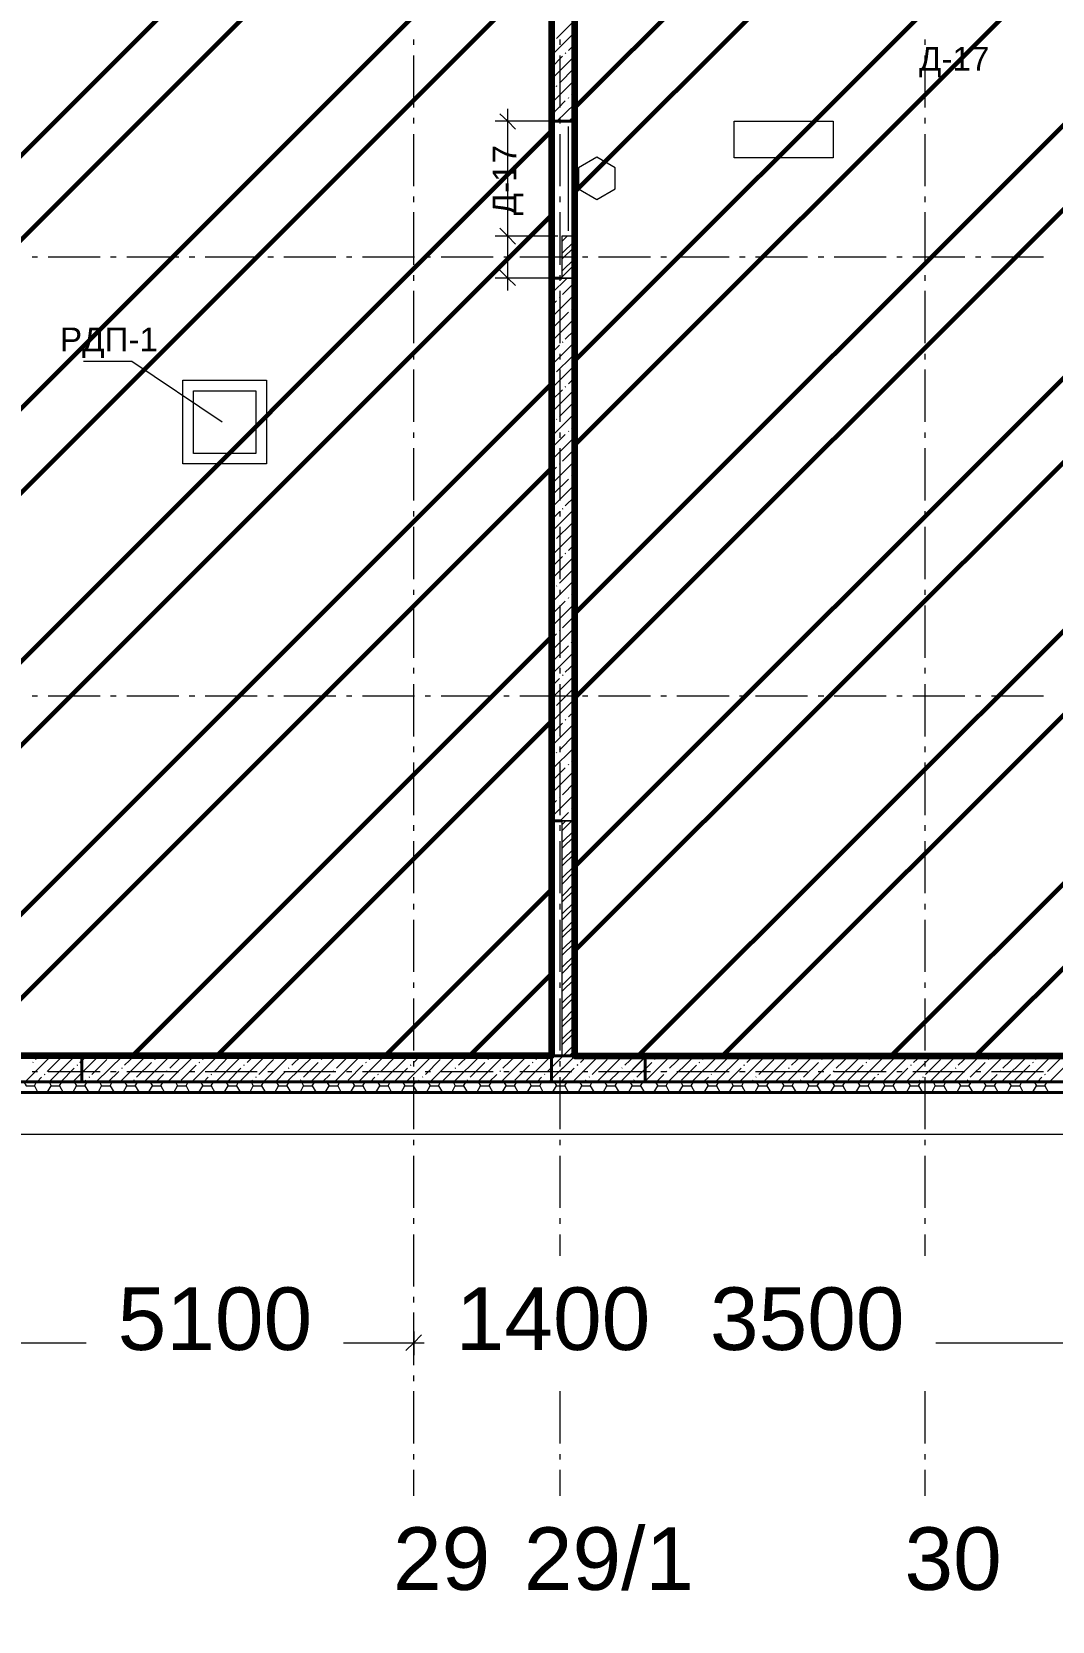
# Model space of a CAD drawing. Header units: millimetres. Extents: x -213911 to 415037, y -3642 to 107391.
# Drawn here: x -104679 to -94899, y -24 to 15213 of the extents above; entities that cross this region are included whole.
import ezdxf

# ---------------------------------------------------------------- set-up
doc = ezdxf.new("R2010")
doc.units = ezdxf.units.MM
for name, color, linetype, lineweight in [('9.1 Стен подвал шпак', 160, 'Continuous', 90), ('9.3 клининг подвал', 190, 'Continuous', 60), ('Оси', 7, 'Continuous', 9)]:
    doc.layers.add(name, color=color, linetype=linetype, lineweight=lineweight)
doc.layers.add('PDF _Текст', color=7, linetype='Continuous')
doc.styles.get("Standard").update_dxf_attribs({"font": 'arial.ttf'})

msp = doc.modelspace()

# ---------------------------------------------------------------- hatches: boundary and pattern name
at = {"layer": '9.3 клининг подвал'}
h = msp.add_hatch(dxfattribs=at)
h.set_pattern_fill('ANSI32', color=256, scale=180)
h.paths.add_polyline_path([(-99696.7, 15736), (-112626, 15736), (-112626, 16456.2), (-117358, 16456.2), (-117358, 15736), (-117230.9, 15736), (-117230.9, 5395.1), (-99696.7, 5395.1)])
h.paths.add_polyline_path([(-105220.9, 10652.4), (-105220.9, 10432.1), (-112626, 10432.1), (-112626, 10652.4)], flags=16)
h = msp.add_hatch(dxfattribs=at)
h.set_pattern_fill('ANSI32', color=256, scale=180)
h.paths.add_polyline_path([(-81984.5, 15634.3), (-99476.4, 15634.3), (-99476.4, 5395.1), (-81984.5, 5395.1)])
h.paths.add_polyline_path([(-94892.7, 10643.9), (-87487.5, 10643.9), (-87487.5, 10432.1), (-94892.7, 10432.1)], flags=16)

# ---------------------------------------------------------------- linework, layer by layer
at = {"lineweight": 40}
for points in [[(-99599.2, 5395.1), (-112308.3, 5395.1), (-112308.3, 5145.1), (-81734.6, 5145.1), (-81734.6, 5395.1), (-81734.6, 24950), (-81984.5, 24950), (-81984.5, 24361.2), (-85386.3, 24361.2), (-85386.3, 24111.2), (-81984.5, 24111.2), (-81984.5, 15854.6), (-85386.3, 15854.6), (-85386.3, 16053.7), (-85606.6, 16053.7), (-85606.6, 15634.3), (-85386.3, 15634.3), (-81984.5, 15634.3), (-81984.5, 5395.1), (-99476.4, 5395.1)], [(-99599.2, 12851), (-99696.7, 12851), (-99696.7, 7648.8), (-99599.2, 7648.8)], [(-99476.4, 7648.8), (-99476.4, 12851)], [(-122034.9, 8690.9), (-122034.9, 8792.6), (-122034.9, 12791.7), (-122034.9, 12796), (-117586.7, 12796), (-117586.7, 12791.7), (-117586.7, 5145.1), (-117586.7, 5043.4), (-81632.9, 5043.4), (-81632.9, 5145.1), (-81632.9, 5043.4)]]:
    msp.add_lwpolyline(points, dxfattribs=at)
for points in [[(-99696.7, 15854.6), (-99696.7, 14354.9), (-99476.4, 14354.9), (-99476.4, 15854.6)], [(-104199.9, 5395.1), (-105102.2, 5395.1), (-105102.2, 5145.1), (-104199.9, 5145.1)], [(-98798.6, 5145.1), (-98798.6, 5395.1), (-99696.7, 5395.1), (-99696.7, 5145.1)]]:
    msp.add_lwpolyline(points, close=True, dxfattribs=at)
at = {"lineweight": 18}
for points in [[(-100192.3, 14426.9), (-100116.1, 14354.9), (-100044.1, 14278.7)], [(-100192.3, 13329.7), (-100116.1, 13253.5), (-100044.1, 13177.2)], [(-100192.3, 12927.3), (-100116.1, 12851), (-100044.1, 12779)]]:
    msp.add_lwpolyline(points, dxfattribs=at)
at = {"layer": '9.1 Стен подвал шпак'}
for points in [[(-112626, 15736), (-99696.7, 15736), (-99696.7, 5395.1), (-117230.9, 5395.1), (-117230.9, 15736), (-117358, 15736), (-117358, 16456.2), (-112626, 16456.2)], [(-81984.5, 15634.3), (-99476.4, 15634.3), (-99476.4, 5395.1), (-81984.5, 5395.1)]]:
    msp.add_lwpolyline(points, close=True, dxfattribs=at)
at = {"layer": 'Оси', "lineweight": 9}
for points in [[(-122034.9, 12402), (-117980.7, 12402), (-117980.7, 4645.2), (-81234.7, 4645.2), (-81234.7, 27161.4), (-86394.6, 27161.4), (-95083.3, 27161.4), (-113278.4, 27161.4), (-113278.4, 32867.8), (-122094.2, 32867.8), (-122094.2, 32465.3)], [(-104132.1, 26661.5), (-81734.6, 26661.5), (-81734.6, 5145.1), (-117489.3, 5145.1)], [(-99650.1, 15147.1), (-99506, 15291.2)], [(-101018.4, 15087.8), (-101018.4, 15138.7)], [(-99696.7, 14986.1), (-99476.4, 15206.4)], [(-99679.7, 15117.5), (-99675.5, 15125.9)], [(-99616.2, 15087.8), (-99616.2, 15138.7)], [(-99535.7, 15032.7), (-99476.4, 15092.1)], [(-96117, 15087.8), (-96117, 15138.7)], [(-101018.4, 14486.3), (-101018.4, 14986.1)], [(-99696.7, 14757.4), (-99476.4, 14977.7)], [(-99696.7, 14871.8), (-99590.8, 14977.7)], [(-99616.2, 14486.3), (-99616.2, 14986.1)], [(-99565.3, 15003.1), (-99561.1, 15011.6)], [(-96117, 14486.3), (-96117, 14986.1)], [(-99620.4, 14719.3), (-99480.6, 14863.3)], [(-99696.7, 14528.6), (-99476.4, 14748.9)], [(-99696.7, 14643), (-99679.7, 14664.2)], [(-99650.1, 14689.6), (-99645.8, 14698.1)], [(-99506, 14604.9), (-99476.4, 14634.5)], [(-99696.7, 14414.2), (-99565.3, 14549.8)], [(-99645.8, 14354.9), (-99476.4, 14520.1)], [(-99535.7, 14575.2), (-99531.5, 14583.7)], [(-101018.4, 14333.7), (-101018.4, 14388.8)], [(-99696.7, 14354.9), (-100116.1, 14354.9), (-100238.9, 14354.9)], [(-100116.1, 12732.4), (-100116.1, 13253.5), (-100116.1, 14473.5)], [(-99616.2, 14333.7), (-99616.2, 14388.8)], [(-99531.5, 14354.9), (-99476.4, 14405.8)], [(-96117, 14333.7), (-96117, 14388.8)], [(-101018.4, 13732.2), (-101018.4, 14232.1)], [(-99616.2, 13732.2), (-99616.2, 14232.1)], [(-99535.7, 13304.3), (-99535.7, 14304.1)], [(-96117, 13732.2), (-96117, 14232.1)], [(-101018.4, 13579.7), (-101018.4, 13634.8)], [(-99616.2, 13579.7), (-99616.2, 13634.8)], [(-96117, 13579.7), (-96117, 13634.8)], [(-101018.4, 12978.1), (-101018.4, 13482.2)], [(-99616.2, 12978.1), (-99616.2, 13482.2)], [(-96117, 12978.1), (-96117, 13482.2)], [(-99637.4, 13253.5), (-100116.1, 13253.5), (-100238.9, 13253.5)], [(-99599.2, 13202.6), (-99548.4, 13253.5)], [(-99599.2, 13088.3), (-99476.4, 13206.9)], [(-99599.2, 13033.2), (-99476.4, 13151.8)], [(-104674.4, 13054.4), (-104623.5, 13054.4)], [(-104521.9, 13054.4), (-104022, 13054.4)], [(-103924.5, 13054.4), (-103869.5, 13054.4)], [(-103767.8, 13054.4), (-103267.9, 13054.4)], [(-103170.5, 13054.4), (-103115.4, 13054.4)], [(-103018, 13054.4), (-102518.1, 13054.4)], [(-102416.4, 13054.4), (-102361.3, 13054.4)], [(-102263.9, 13054.4), (-101764, 13054.4)], [(-101662.3, 13054.4), (-101611.5, 13054.4)], [(-101509.8, 13054.4), (-101009.9, 13054.4)], [(-100908.3, 13054.4), (-100857.4, 13054.4)], [(-100755.8, 13054.4), (-100255.9, 13054.4)], [(-100154.2, 13054.4), (-100103.4, 13054.4)], [(-100001.7, 13054.4), (-99501.8, 13054.4)], [(-99599.2, 12918.8), (-99476.4, 13037.4)], [(-99599.2, 12859.5), (-99476.4, 12982.4)], [(-99400.1, 13054.4), (-99349.3, 13054.4)], [(-99247.6, 13054.4), (-98747.7, 13054.4)], [(-98650.3, 13054.4), (-98595.2, 13054.4)], [(-98497.8, 13054.4), (-97993.7, 13054.4)], [(-97896.2, 13054.4), (-97841.2, 13054.4)], [(-97743.7, 13054.4), (-97243.8, 13054.4)], [(-97142.2, 13054.4), (-97087.1, 13054.4)], [(-96989.6, 13054.4), (-96489.8, 13054.4)], [(-96388.1, 13054.4), (-96337.3, 13054.4)], [(-96235.6, 13054.4), (-95735.7, 13054.4)], [(-95634, 13054.4), (-95583.2, 13054.4)], [(-95481.5, 13054.4), (-94981.6, 13054.4)], [(-101018.4, 12825.6), (-101018.4, 12880.7)], [(-99696.7, 12851), (-100116.1, 12851), (-100238.9, 12851)], [(-99696.7, 12702.8), (-99548.4, 12851)], [(-99696.7, 12817.1), (-99662.8, 12851)], [(-99616.2, 12825.6), (-99616.2, 12880.7)], [(-99476.4, 12851), (-99599.2, 12851)], [(-99590.8, 12694.3), (-99476.4, 12808.7)], [(-99493.3, 12851), (-99476.4, 12868)], [(-96117, 12825.6), (-96117, 12880.7)], [(-101018.4, 12228.3), (-101018.4, 12728.2)], [(-99696.7, 12474), (-99476.4, 12694.3)], [(-99620.4, 12664.6), (-99616.2, 12668.9)], [(-99616.2, 12228.3), (-99616.2, 12728.2)], [(-96117, 12228.3), (-96117, 12728.2)], [(-99696.7, 12588.4), (-99650.1, 12635)], [(-99679.7, 12380.8), (-99535.7, 12524.8)], [(-99506, 12550.2), (-99501.8, 12554.5)], [(-99480.6, 12579.9), (-99476.4, 12579.9)], [(-99696.7, 12245.2), (-99476.4, 12465.5)], [(-99565.3, 12266.4), (-99476.4, 12351.1)], [(-99696.7, 12016.5), (-99476.4, 12236.8)], [(-99696.7, 12130.9), (-99620.4, 12207.1)], [(-99590.8, 12236.8), (-99586.5, 12241)], [(-102852.7, 11470), (-103721.2, 12050.4), (-104183, 12050.4)], [(-101018.4, 12071.5), (-101018.4, 12126.6)], [(-99650.1, 11952.9), (-99506, 12092.7)], [(-99616.2, 12071.5), (-99616.2, 12126.6)], [(-99480.6, 12122.4), (-99476.4, 12122.4)], [(-96117, 12071.5), (-96117, 12126.6)], [(-101018.4, 11474.2), (-101018.4, 11974.1)], [(-99696.7, 11791.9), (-99476.4, 12012.2)], [(-99679.7, 11923.3), (-99675.5, 11927.5)], [(-99616.2, 11474.2), (-99616.2, 11974.1)], [(-99535.7, 11838.5), (-99476.4, 11897.9)], [(-96117, 11474.2), (-96117, 11974.1)], [(-99696.7, 11563.2), (-99476.4, 11783.5)], [(-99696.7, 11677.6), (-99590.8, 11779.2)], [(-99565.3, 11808.9), (-99561.1, 11813.1)], [(-99620.4, 11525.1), (-99480.6, 11664.9)], [(-99696.7, 11334.4), (-99476.4, 11554.7)], [(-99696.7, 11448.8), (-99679.7, 11465.7)], [(-99650.1, 11495.4), (-99645.8, 11499.6)], [(-99506, 11410.7), (-99476.4, 11440.3)], [(-101018.4, 11321.7), (-101018.4, 11372.5)], [(-99696.7, 11220), (-99565.3, 11351.4)], [(-99696.7, 11105.7), (-99476.4, 11325.9)], [(-99616.2, 11321.7), (-99616.2, 11372.5)], [(-99535.7, 11381), (-99531.5, 11385.3)], [(-96117, 11321.7), (-96117, 11372.5)], [(-101018.4, 10720.1), (-101018.4, 11220)], [(-99616.2, 10720.1), (-99616.2, 11220)], [(-99590.8, 11097.2), (-99476.4, 11211.6)], [(-96117, 10720.1), (-96117, 11220)], [(-99696.7, 10876.9), (-99476.4, 11097.2)], [(-99696.7, 10991.3), (-99650.1, 11037.9)], [(-99620.4, 11067.5), (-99616.2, 11071.8)], [(-99480.6, 10982.8), (-99476.4, 10982.8)], [(-99696.7, 10648.1), (-99476.4, 10868.4)], [(-99679.7, 10783.7), (-99535.7, 10923.5)], [(-99506, 10953.1), (-99501.8, 10957.4)], [(-99565.3, 10669.3), (-99476.4, 10754)], [(-101018.4, 10567.6), (-101018.4, 10618.5)], [(-99696.7, 10419.4), (-99476.4, 10639.7)], [(-99696.7, 10533.7), (-99620.4, 10610)], [(-99616.2, 10567.6), (-99616.2, 10618.5)], [(-99590.8, 10639.7), (-99586.5, 10643.9)], [(-99480.6, 10525.3), (-99476.4, 10525.3)], [(-96117, 10567.6), (-96117, 10618.5)], [(-101018.4, 9966.1), (-101018.4, 10466)], [(-99696.7, 10190.6), (-99476.4, 10410.9)], [(-99650.1, 10355.8), (-99506, 10495.6)], [(-99616.2, 9966.1), (-99616.2, 10466)], [(-96117, 9966.1), (-96117, 10466)], [(-99679.7, 10326.2), (-99675.5, 10330.4)], [(-99565.3, 10211.8), (-99561.1, 10216)], [(-99535.7, 10241.4), (-99476.4, 10296.5)], [(-99696.7, 9966.1), (-99476.4, 10186.4)], [(-99696.7, 10076.2), (-99590.8, 10182.1)], [(-99620.4, 9928), (-99480.6, 10067.8)], [(-99696.7, 9737.3), (-99476.4, 9957.6)], [(-101018.4, 9813.6), (-101018.4, 9864.4)], [(-99696.7, 9851.7), (-99679.7, 9868.6)], [(-99696.7, 9622.9), (-99565.3, 9754.3)], [(-99650.1, 9898.3), (-99645.8, 9902.5)], [(-99616.2, 9813.6), (-99616.2, 9864.4)], [(-99535.7, 9783.9), (-99531.5, 9788.2)], [(-99506, 9813.6), (-99476.4, 9843.2)], [(-96117, 9813.6), (-96117, 9864.4)], [(-101018.4, 9212), (-101018.4, 9711.9)], [(-99696.7, 9508.6), (-99476.4, 9728.8)], [(-99616.2, 9212), (-99616.2, 9711.9)], [(-99590.8, 9500.1), (-99476.4, 9614.5)], [(-96117, 9212), (-96117, 9711.9)], [(-99696.7, 9279.8), (-99476.4, 9500.1)], [(-99620.4, 9470.4), (-99616.2, 9474.7)], [(-99696.7, 9394.2), (-99650.1, 9440.8)], [(-99679.7, 9186.6), (-99535.7, 9326.4)], [(-99506, 9356), (-99501.8, 9360.3)], [(-99480.6, 9385.7), (-99476.4, 9385.7)], [(-99696.7, 9051), (-99476.4, 9271.3)], [(-99565.3, 9072.2), (-99476.4, 9156.9)], [(-101018.4, 9059.5), (-101018.4, 9114.6)], [(-99696.7, 8822.3), (-99476.4, 9042.6)], [(-99696.7, 8936.6), (-99620.4, 9012.9)], [(-99616.2, 9059.5), (-99616.2, 9114.6)], [(-99590.8, 9042.6), (-99586.5, 9046.8)], [(-96117, 9059.5), (-96117, 9114.6)], [(-104674.4, 8847.7), (-104623.5, 8847.7)], [(-104521.9, 8847.7), (-104022, 8847.7)], [(-103924.5, 8847.7), (-103869.5, 8847.7)], [(-103767.8, 8847.7), (-103267.9, 8847.7)], [(-103170.5, 8847.7), (-103115.4, 8847.7)], [(-103018, 8847.7), (-102518.1, 8847.7)], [(-102416.4, 8847.7), (-102361.3, 8847.7)], [(-102263.9, 8847.7), (-101764, 8847.7)], [(-101662.3, 8847.7), (-101611.5, 8847.7)], [(-101509.8, 8847.7), (-101009.9, 8847.7)], [(-101018.4, 8457.9), (-101018.4, 8957.8)], [(-100908.3, 8847.7), (-100857.4, 8847.7)], [(-100755.8, 8847.7), (-100255.9, 8847.7)], [(-100154.2, 8847.7), (-100103.4, 8847.7)], [(-100001.7, 8847.7), (-99501.8, 8847.7)], [(-99650.1, 8754.5), (-99506, 8898.5)], [(-99616.2, 8457.9), (-99616.2, 8957.8)], [(-99480.6, 8928.2), (-99476.4, 8928.2)], [(-99400.1, 8847.7), (-99349.3, 8847.7)], [(-99247.6, 8847.7), (-98747.7, 8847.7)], [(-98650.3, 8847.7), (-98595.2, 8847.7)], [(-98497.8, 8847.7), (-97993.7, 8847.7)], [(-97896.2, 8847.7), (-97841.2, 8847.7)], [(-97743.7, 8847.7), (-97243.8, 8847.7)], [(-97142.2, 8847.7), (-97087.1, 8847.7)], [(-96989.6, 8847.7), (-96489.8, 8847.7)], [(-96388.1, 8847.7), (-96337.3, 8847.7)], [(-96235.6, 8847.7), (-95735.7, 8847.7)], [(-96117, 8457.9), (-96117, 8957.8)], [(-95634, 8847.7), (-95583.2, 8847.7)], [(-95481.5, 8847.7), (-94981.6, 8847.7)], [(-99696.7, 8593.5), (-99476.4, 8813.8)], [(-99679.7, 8729.1), (-99675.5, 8733.3)], [(-99535.7, 8644.3), (-99476.4, 8699.4)], [(-99696.7, 8364.7), (-99476.4, 8585)], [(-99696.7, 8479.1), (-99590.8, 8585)], [(-99565.3, 8614.7), (-99561.1, 8618.9)], [(-99620.4, 8326.6), (-99480.6, 8470.7)], [(-101018.4, 8305.4), (-101018.4, 8360.5)], [(-99696.7, 8136), (-99476.4, 8356.3)], [(-99696.7, 8250.4), (-99679.7, 8271.5)], [(-99650.1, 8301.2), (-99645.8, 8305.4)], [(-99616.2, 8305.4), (-99616.2, 8360.5)], [(-99506, 8216.5), (-99476.4, 8246.1)], [(-96117, 8305.4), (-96117, 8360.5)], [(-101018.4, 7703.9), (-101018.4, 8208)], [(-99696.7, 8025.8), (-99565.3, 8157.2)], [(-99696.7, 7911.5), (-99476.4, 8131.7)], [(-99616.2, 7703.9), (-99616.2, 8208)], [(-99535.7, 8186.8), (-99531.5, 8191.1)], [(-96117, 7703.9), (-96117, 8208)], [(-99590.8, 7898.7), (-99476.4, 8017.4)], [(-99696.7, 7682.7), (-99476.4, 7903)], [(-99696.7, 7797.1), (-99650.1, 7843.7)], [(-99620.4, 7873.3), (-99616.2, 7877.6)], [(-99480.6, 7784.4), (-99476.4, 7788.6)], [(-99616.2, 7648.8), (-99535.7, 7729.3)], [(-99599.2, 7610.7), (-99561.1, 7648.8)], [(-99599.2, 7551.4), (-99501.8, 7648.8)], [(-99599.2, 7648.8), (-99476.4, 7648.8)], [(-99506, 7758.9), (-99501.8, 7763.2)], [(-99501.8, 7648.8), (-99476.4, 7674.2)], [(-101018.4, 7551.4), (-101018.4, 7606.4)], [(-99616.2, 7551.4), (-99616.2, 7606.4)], [(-99599.2, 7441.2), (-99476.4, 7559.8)], [(-99599.2, 7381.9), (-99476.4, 7500.5)], [(-96117, 7551.4), (-96117, 7606.4)], [(-101018.4, 6954), (-101018.4, 7453.9)], [(-99616.2, 6954), (-99616.2, 7453.9)], [(-99599.2, 7267.5), (-99476.4, 7386.1)], [(-99599.2, 7212.5), (-99476.4, 7331.1)], [(-96117, 6954), (-96117, 7453.9)], [(-99599.2, 7098.1), (-99476.4, 7216.7)], [(-99599.2, 7038.8), (-99476.4, 7161.6)], [(-99599.2, 6924.4), (-99476.4, 7047.2)], [(-99599.2, 6869.3), (-99476.4, 6987.9)], [(-99599.2, 6754.9), (-99476.4, 6873.5)], [(-101018.4, 6797.3), (-101018.4, 6852.4)], [(-99616.2, 6797.3), (-99616.2, 6852.4)], [(-99599.2, 6695.6), (-99476.4, 6818.5)], [(-96117, 6797.3), (-96117, 6852.4)], [(-101018.4, 6200), (-101018.4, 6699.9)], [(-99616.2, 6200), (-99616.2, 6699.9)], [(-99599.2, 6581.2), (-99476.4, 6704.1)], [(-99599.2, 6526.2), (-99476.4, 6644.8)], [(-96117, 6200), (-96117, 6699.9)], [(-99599.2, 6411.8), (-99476.4, 6530.4)], [(-99599.2, 6356.7), (-99476.4, 6475.3)], [(-99599.2, 6242.3), (-99476.4, 6361)], [(-99599.2, 6183), (-99476.4, 6305.9)], [(-101018.4, 6047.5), (-101018.4, 6098.3)], [(-99616.2, 6047.5), (-99616.2, 6098.3)], [(-99599.2, 6068.6), (-99476.4, 6191.5)], [(-99599.2, 6013.6), (-99476.4, 6132.2)], [(-96117, 6047.5), (-96117, 6098.3)], [(-101018.4, 5445.9), (-101018.4, 5945.8)], [(-99616.2, 5445.9), (-99616.2, 5945.8)], [(-99599.2, 5899.2), (-99476.4, 6017.8)], [(-99599.2, 5839.9), (-99476.4, 5962.7)], [(-96117, 5445.9), (-96117, 5945.8)], [(-99599.2, 5725.5), (-99476.4, 5848.4)], [(-99599.2, 5670.4), (-99476.4, 5789)], [(-99599.2, 5556), (-99476.4, 5674.7)], [(-99599.2, 5501), (-99476.4, 5619.6)], [(-99586.5, 5395.1), (-99476.4, 5505.2)], [(-104742.2, 5145.1), (-104492.2, 5395.1)], [(-104670.1, 5331.5), (-104665.9, 5335.8)], [(-104644.7, 5361.2), (-104606.6, 5395.1)], [(-104530.3, 5246.8), (-104386.3, 5390.8)], [(-104513.4, 5145.1), (-104263.4, 5395.1)], [(-104284.6, 5145.1), (-104199.9, 5234.1), (-104034.7, 5395.1)], [(-104216.9, 5331.5), (-104199.9, 5348.5), (-104149.1, 5395.1)], [(-104102.5, 5217.1), (-103958.4, 5361.2)], [(-104060.1, 5145.1), (-103805.9, 5395.1)], [(-103928.8, 5390.8), (-103924.5, 5395.1)], [(-103831.3, 5145.1), (-103581.4, 5395.1)], [(-103789, 5306.1), (-103695.8, 5395.1)], [(-103602.6, 5145.1), (-103352.6, 5395.1)], [(-103500.9, 5361.2), (-103496.7, 5365.4)], [(-103471.3, 5390.8), (-103467, 5395.1)], [(-103373.8, 5145.1), (-103123.9, 5395.1)], [(-103356.9, 5276.4), (-103238.3, 5395.1)], [(-103145.1, 5145.1), (-102895.1, 5395.1)], [(-103073, 5331.5), (-103068.8, 5335.8)], [(-103043.4, 5361.2), (-103009.5, 5395.1)], [(-102929, 5246.8), (-102789.2, 5390.8)], [(-102916.3, 5145.1), (-102666.3, 5395.1)], [(-102687.5, 5145.1), (-102437.6, 5395.1)], [(-102615.5, 5331.5), (-102552, 5395.1)], [(-102501.1, 5217.1), (-102361.3, 5361.2)], [(-102458.8, 5145.1), (-102208.8, 5395.1)], [(-102331.7, 5390.8), (-102327.4, 5395.1)], [(-102234.2, 5145.1), (-101980.1, 5395.1)], [(-102187.6, 5306.1), (-102094.4, 5395.1)], [(-102005.5, 5145.1), (-101755.5, 5395.1)], [(-101903.8, 5361.2), (-101899.6, 5365.4)], [(-101874.2, 5390.8), (-101869.9, 5395.1)], [(-101776.7, 5145.1), (-101526.8, 5395.1)], [(-101759.8, 5276.4), (-101641.2, 5395.1)], [(-101548, 5145.1), (-101298, 5395.1)], [(-101475.9, 5331.5), (-101471.7, 5335.8)], [(-101446.3, 5361.2), (-101412.4, 5395.1)], [(-101331.9, 5246.8), (-101192.1, 5390.8)], [(-101319.2, 5145.1), (-101069.2, 5395.1)], [(-101090.4, 5145.1), (-100840.5, 5395.1)], [(-101018.4, 5331.5), (-100954.9, 5395.1)], [(-101018.4, 5293.4), (-101018.4, 5344.2)], [(-100904, 5217.1), (-100764.2, 5361.2)], [(-100861.7, 5145.1), (-100611.7, 5395.1)], [(-100734.6, 5390.8), (-100730.3, 5395.1)], [(-100632.9, 5145.1), (-100383, 5395.1)], [(-100590.5, 5306.1), (-100497.3, 5395.1)], [(-100404.1, 5145.1), (-100154.2, 5395.1)], [(-100306.7, 5361.2), (-100302.5, 5365.4)], [(-100277.1, 5390.8), (-100268.6, 5395.1)], [(-100179.6, 5145.1), (-99929.7, 5395.1)], [(-100162.7, 5276.4), (-100039.8, 5395.1)], [(-99950.9, 5145.1), (-99700.9, 5395.1)], [(-99878.8, 5331.5), (-99874.6, 5335.8)], [(-99849.2, 5361.2), (-99815.3, 5395.1)], [(-99696.7, 5284.9), (-99590.8, 5390.8), (-99734.8, 5246.8)], [(-99696.7, 5170.5), (-99472.1, 5395.1), (-99722.1, 5145.1)], [(-99616.2, 5293.4), (-99616.2, 5344.2)], [(-99527.2, 5395.1), (-99476.4, 5445.9)], [(-98785.9, 5395.1), (-99035.8, 5145.1), (-98798.6, 5386.6)], [(-98557.1, 5395.1), (-98807, 5145.1), (-98798.6, 5157.8)], [(-98709.6, 5361.2), (-98705.4, 5365.4)], [(-98679.9, 5390.8), (-98671.5, 5395.1)], [(-98578.3, 5145.1), (-98328.3, 5395.1)], [(-98565.6, 5276.4), (-98442.7, 5395.1)], [(-98353.8, 5145.1), (-98099.6, 5395.1)], [(-98281.7, 5331.5), (-98277.5, 5335.8)], [(-98252.1, 5361.2), (-98214, 5395.1)], [(-98137.7, 5246.8), (-97993.7, 5390.8)], [(-98125, 5145.1), (-97875, 5395.1)], [(-97896.2, 5145.1), (-97646.3, 5395.1)], [(-97824.2, 5331.5), (-97760.7, 5395.1)], [(-97709.8, 5217.1), (-97565.8, 5361.2)], [(-97667.5, 5145.1), (-97417.5, 5395.1)], [(-97540.4, 5390.8), (-97531.9, 5395.1)], [(-97438.7, 5145.1), (-97188.8, 5395.1)], [(-97396.3, 5306.1), (-97303.1, 5395.1)], [(-97209.9, 5145.1), (-96960, 5395.1)], [(-97108.3, 5361.2), (-97104, 5365.4)], [(-97082.8, 5390.8), (-97074.4, 5395.1)], [(-96981.2, 5145.1), (-96731.2, 5395.1)], [(-96968.5, 5276.4), (-96845.6, 5395.1)], [(-96752.4, 5145.1), (-96502.5, 5395.1)], [(-96680.4, 5331.5), (-96676.2, 5335.8)], [(-96655, 5361.2), (-96616.9, 5395.1)], [(-96540.6, 5246.8), (-96396.6, 5390.8)], [(-96523.7, 5145.1), (-96273.7, 5395.1)], [(-96299.1, 5145.1), (-96049.2, 5395.1)], [(-96227.1, 5331.5), (-96159.3, 5395.1)], [(-96117, 5293.4), (-96117, 5344.2)], [(-96112.7, 5217.1), (-95968.7, 5361.2)], [(-96070.4, 5145.1), (-95820.4, 5395.1)], [(-95939, 5390.8), (-95934.8, 5395.1)], [(-95841.6, 5145.1), (-95591.7, 5395.1)], [(-95799.2, 5306.1), (-95706, 5395.1)], [(-95612.8, 5145.1), (-95362.9, 5395.1)], [(-95511.2, 5361.2), (-95506.9, 5365.4)], [(-95485.7, 5390.8), (-95477.3, 5395.1)], [(-95384.1, 5145.1), (-95134.1, 5395.1)], [(-95371.4, 5276.4), (-95248.5, 5395.1)], [(-95155.3, 5145.1), (-94905.4, 5395.1)], [(-95083.3, 5331.5), (-95079.1, 5335.8)], [(-95057.9, 5361.2), (-95019.7, 5395.1)], [(-94943.5, 5246.8), (-94799.5, 5390.8)], [(-94926.5, 5145.1), (-94676.6, 5395.1)], [(-104674.4, 5246.8), (-104623.5, 5246.8)], [(-104627.8, 5145.1), (-104585.4, 5191.7)], [(-104555.8, 5217.1), (-104551.5, 5221.4)], [(-104521.9, 5246.8), (-104022, 5246.8)], [(-104399, 5145.1), (-104271.9, 5276.4)], [(-104242.3, 5306.1), (-104238, 5310.3)], [(-104127.9, 5191.7), (-104123.7, 5196)], [(-103945.7, 5145.1), (-103844.1, 5246.8)], [(-103924.5, 5246.8), (-103869.5, 5246.8)], [(-103814.4, 5276.4), (-103810.2, 5280.7)], [(-103767.8, 5246.8), (-103267.9, 5246.8)], [(-103674.6, 5191.7), (-103530.6, 5331.5)], [(-103488.2, 5145.1), (-103416.2, 5217.1)], [(-103386.5, 5246.8), (-103382.3, 5251)], [(-103246.7, 5162.1), (-103102.7, 5306.1)], [(-103170.5, 5246.8), (-103115.4, 5246.8)], [(-103030.7, 5145.1), (-102988.3, 5191.7)], [(-103018, 5246.8), (-102518.1, 5246.8)], [(-102958.7, 5217.1), (-102954.4, 5221.4)], [(-102801.9, 5145.1), (-102674.8, 5276.4)], [(-102645.2, 5306.1), (-102640.9, 5310.3)], [(-102530.8, 5191.7), (-102526.5, 5196)], [(-102416.4, 5246.8), (-102361.3, 5246.8)], [(-102344.4, 5145.1), (-102247, 5246.8)], [(-102263.9, 5246.8), (-101764, 5246.8)], [(-102217.3, 5276.4), (-102213.1, 5280.7)], [(-102073.3, 5191.7), (-101933.5, 5331.5)], [(-101891.1, 5145.1), (-101819.1, 5217.1)], [(-101789.4, 5246.8), (-101785.2, 5251)], [(-101662.3, 5246.8), (-101611.5, 5246.8)], [(-101645.4, 5162.1), (-101505.6, 5306.1)], [(-101509.8, 5246.8), (-101009.9, 5246.8)], [(-101433.6, 5145.1), (-101391.2, 5191.7)], [(-101361.6, 5217.1), (-101357.3, 5221.4)], [(-101204.8, 5145.1), (-101077.7, 5276.4)], [(-101048.1, 5306.1), (-101043.8, 5310.3)], [(-101018.4, 4691.8), (-101018.4, 5191.7)], [(-100933.7, 5191.7), (-100929.4, 5196)], [(-100908.3, 5246.8), (-100857.4, 5246.8)], [(-100755.8, 5246.8), (-100255.9, 5246.8)], [(-100747.3, 5145.1), (-100649.8, 5246.8)], [(-100620.2, 5276.4), (-100616, 5280.7)], [(-100476.2, 5191.7), (-100336.4, 5331.5)], [(-100294, 5145.1), (-100222, 5217.1)], [(-100192.3, 5246.8), (-100188.1, 5251)], [(-100154.2, 5246.8), (-100103.4, 5246.8)], [(-100048.3, 5162.1), (-99908.5, 5306.1)], [(-100001.7, 5246.8), (-99501.8, 5246.8)], [(-99836.5, 5145.1), (-99794.1, 5191.7)], [(-99764.5, 5217.1), (-99760.2, 5221.4)], [(-99616.2, 4691.8), (-99616.2, 5191.7)], [(-99400.1, 5246.8), (-99349.3, 5246.8)], [(-99247.6, 5246.8), (-98747.7, 5246.8)], [(-98735, 5331.5), (-98879.1, 5191.7), (-98798.6, 5272.2)], [(-98692.7, 5145.1), (-98620.6, 5217.1)], [(-98650.3, 5246.8), (-98595.2, 5246.8)], [(-98595.2, 5246.8), (-98591, 5251)], [(-98497.8, 5246.8), (-97993.7, 5246.8)], [(-98451.2, 5162.1), (-98307.2, 5306.1)], [(-98239.4, 5145.1), (-98192.8, 5191.7)], [(-98167.4, 5217.1), (-98163.1, 5221.4)], [(-98010.6, 5145.1), (-97879.3, 5276.4)], [(-97896.2, 5246.8), (-97841.2, 5246.8)], [(-97853.9, 5306.1), (-97845.4, 5310.3)], [(-97743.7, 5246.8), (-97243.8, 5246.8)], [(-97739.5, 5191.7), (-97735.2, 5196)], [(-97553.1, 5145.1), (-97451.4, 5246.8)], [(-97426, 5276.4), (-97417.5, 5280.7)], [(-97282, 5191.7), (-97137.9, 5331.5)], [(-97142.2, 5246.8), (-97087.1, 5246.8)], [(-97095.6, 5145.1), (-97023.5, 5217.1)], [(-96998.1, 5246.8), (-96989.6, 5251)], [(-96989.6, 5246.8), (-96489.8, 5246.8)], [(-96854.1, 5162.1), (-96710, 5306.1)], [(-96638, 5145.1), (-96595.7, 5191.7)], [(-96570.3, 5217.1), (-96561.8, 5221.4)], [(-96413.5, 5145.1), (-96282.2, 5276.4)], [(-96388.1, 5246.8), (-96337.3, 5246.8)], [(-96252.5, 5306.1), (-96248.3, 5310.3)], [(-96235.6, 5246.8), (-95735.7, 5246.8)], [(-96138.1, 5191.7), (-96133.9, 5196)], [(-96117, 4691.8), (-96117, 5191.7)], [(-95956, 5145.1), (-95854.3, 5246.8)], [(-95824.7, 5276.4), (-95820.4, 5280.7)], [(-95684.9, 5191.7), (-95540.8, 5331.5)], [(-95634, 5246.8), (-95583.2, 5246.8)], [(-95498.5, 5145.1), (-95426.4, 5217.1)], [(-95481.5, 5246.8), (-94981.6, 5246.8)], [(-95396.8, 5246.8), (-95392.5, 5251)], [(-95257, 5162.1), (-95112.9, 5306.1)], [(-95040.9, 5145.1), (-94998.6, 5191.7)], [(-94968.9, 5217.1), (-94964.7, 5221.4)], [(-104754.9, 5145.1), (-104733.7, 5107), (-104653.2, 5107), (-104619.3, 5043.4)], [(-104653.2, 5107), (-104632, 5145.1)], [(-104530.3, 5043.4), (-104492.2, 5107)], [(-104513.4, 5145.1), (-104492.2, 5107), (-104411.7, 5107), (-104377.8, 5043.4)], [(-104411.7, 5107), (-104390.5, 5145.1)], [(-104284.6, 5043.4), (-104250.7, 5107)], [(-104271.9, 5145.1), (-104250.7, 5107), (-104170.3, 5107), (-104132.1, 5043.4)], [(-104170.3, 5145.1), (-104157.5, 5162.1)], [(-104170.3, 5107), (-104149.1, 5145.1)], [(-104043.2, 5043.4), (-104009.3, 5107)], [(-104030.5, 5145.1), (-104009.3, 5107), (-103928.8, 5107), (-103890.7, 5043.4)], [(-103928.8, 5107), (-103907.6, 5145.1)], [(-103801.7, 5043.4), (-103767.8, 5107)], [(-103789, 5145.1), (-103767.8, 5107), (-103687.3, 5107), (-103649.2, 5043.4)], [(-103700, 5162.1), (-103695.8, 5166.3)], [(-103687.3, 5107), (-103661.9, 5145.1)], [(-103560.2, 5043.4), (-103522.1, 5107)], [(-103547.5, 5145.1), (-103522.1, 5107), (-103441.6, 5107), (-103407.7, 5043.4)], [(-103441.6, 5107), (-103420.4, 5145.1)], [(-103318.7, 5043.4), (-103280.6, 5107)], [(-103301.8, 5145.1), (-103280.6, 5107), (-103200.1, 5107), (-103166.2, 5043.4)], [(-103200.1, 5107), (-103178.9, 5145.1)], [(-103077.3, 5043.4), (-103039.1, 5107)], [(-103060.3, 5145.1), (-103039.1, 5107), (-102958.7, 5107), (-102924.8, 5043.4)], [(-102958.7, 5107), (-102937.5, 5145.1)], [(-102835.8, 5043.4), (-102797.7, 5107)], [(-102818.9, 5145.1), (-102797.7, 5107), (-102717.2, 5107), (-102679.1, 5043.4)], [(-102717.2, 5107), (-102696, 5145.1)], [(-102590.1, 5043.4), (-102556.2, 5107)], [(-102577.4, 5145.1), (-102556.2, 5107), (-102475.7, 5107), (-102437.6, 5043.4)], [(-102573.1, 5145.1), (-102560.4, 5162.1)], [(-102475.7, 5107), (-102454.5, 5145.1)], [(-102348.6, 5043.4), (-102314.7, 5107)], [(-102335.9, 5145.1), (-102314.7, 5107), (-102234.2, 5107), (-102196.1, 5043.4)], [(-102234.2, 5107), (-102213.1, 5145.1)], [(-102107.2, 5043.4), (-102073.3, 5107)], [(-102102.9, 5162.1), (-102098.7, 5166.3)], [(-102094.4, 5145.1), (-102073.3, 5107), (-101992.8, 5107), (-101954.6, 5043.4)], [(-101992.8, 5107), (-101967.4, 5145.1)], [(-101865.7, 5043.4), (-101827.6, 5107)], [(-101853, 5145.1), (-101827.6, 5107), (-101747.1, 5107), (-101713.2, 5043.4)], [(-101747.1, 5107), (-101725.9, 5145.1)], [(-101624.2, 5043.4), (-101586.1, 5107)], [(-101607.3, 5145.1), (-101586.1, 5107), (-101505.6, 5107), (-101471.7, 5043.4)], [(-101505.6, 5107), (-101484.4, 5145.1)], [(-101382.7, 5043.4), (-101344.6, 5107)], [(-101365.8, 5145.1), (-101344.6, 5107), (-101264.1, 5107), (-101230.2, 5043.4)], [(-101264.1, 5107), (-101242.9, 5145.1)], [(-101137, 5043.4), (-101103.1, 5107)], [(-101124.3, 5145.1), (-101103.1, 5107), (-101022.6, 5107), (-100984.5, 5043.4)], [(-101022.6, 5107), (-101001.5, 5145.1)], [(-100976, 5145.1), (-100963.3, 5162.1)], [(-100895.6, 5043.4), (-100861.7, 5107)], [(-100882.8, 5145.1), (-100861.7, 5107), (-100781.2, 5107), (-100743, 5043.4)], [(-100781.2, 5107), (-100760, 5145.1)], [(-100654.1, 5043.4), (-100620.2, 5107)], [(-100641.4, 5145.1), (-100620.2, 5107), (-100539.7, 5107), (-100501.6, 5043.4)], [(-100539.7, 5107), (-100514.3, 5145.1)], [(-100505.8, 5162.1), (-100501.6, 5166.3)], [(-100412.6, 5043.4), (-100378.7, 5107)], [(-100399.9, 5145.1), (-100378.7, 5107), (-100294, 5107), (-100260.1, 5043.4)], [(-100294, 5107), (-100272.8, 5145.1)], [(-100171.1, 5043.4), (-100133, 5107)], [(-100158.4, 5145.1), (-100133, 5107), (-100052.5, 5107), (-100018.6, 5043.4)], [(-100052.5, 5107), (-100031.3, 5145.1)], [(-99929.7, 5043.4), (-99891.5, 5107)], [(-99912.7, 5145.1), (-99891.5, 5107), (-99811.1, 5107), (-99777.2, 5043.4)], [(-99811.1, 5107), (-99789.9, 5145.1)], [(-99688.2, 5043.4), (-99650.1, 5107)], [(-99671.3, 5145.1), (-99650.1, 5107), (-99569.6, 5107), (-99535.7, 5043.4)], [(-99569.6, 5107), (-99548.4, 5145.1)], [(-99442.5, 5043.4), (-99408.6, 5107)], [(-99429.8, 5145.1), (-99408.6, 5107), (-99328.1, 5107), (-99290, 5043.4)], [(-99328.1, 5107), (-99306.9, 5145.1)], [(-99201, 5043.4), (-99167.1, 5107)], [(-99188.3, 5145.1), (-99167.1, 5107), (-99086.6, 5107), (-99048.5, 5043.4)], [(-99086.6, 5107), (-99065.5, 5145.1)], [(-98959.5, 5043.4), (-98925.7, 5107)], [(-98946.8, 5145.1), (-98925.7, 5107), (-98845.2, 5107), (-98807, 5043.4)], [(-98845.2, 5107), (-98819.7, 5145.1)], [(-98718.1, 5043.4), (-98679.9, 5107)], [(-98705.4, 5145.1), (-98679.9, 5107), (-98599.5, 5107), (-98565.6, 5043.4)], [(-98599.5, 5107), (-98578.3, 5145.1)], [(-98476.6, 5043.4), (-98438.5, 5107)], [(-98459.7, 5145.1), (-98438.5, 5107), (-98358, 5107), (-98324.1, 5043.4)], [(-98358, 5107), (-98336.8, 5145.1)], [(-98235.1, 5043.4), (-98197, 5107)], [(-98218.2, 5145.1), (-98197, 5107), (-98116.5, 5107), (-98082.6, 5043.4)], [(-98116.5, 5107), (-98095.3, 5145.1)], [(-97993.7, 5043.4), (-97955.5, 5107)], [(-97976.7, 5145.1), (-97955.5, 5107), (-97875, 5107), (-97836.9, 5043.4)], [(-97875, 5107), (-97853.9, 5145.1)], [(-97781.8, 5145.1), (-97764.9, 5162.1)], [(-97748, 5043.4), (-97714.1, 5107)], [(-97735.2, 5145.1), (-97714.1, 5107), (-97633.6, 5107), (-97595.4, 5043.4)], [(-97633.6, 5107), (-97612.4, 5145.1)], [(-97506.5, 5043.4), (-97472.6, 5107)], [(-97493.8, 5145.1), (-97472.6, 5107), (-97392.1, 5107), (-97354, 5043.4)], [(-97392.1, 5107), (-97370.9, 5145.1)], [(-97311.6, 5162.1), (-97307.4, 5166.3)], [(-97265, 5043.4), (-97231.1, 5107)], [(-97252.3, 5145.1), (-97231.1, 5107), (-97150.6, 5107), (-97112.5, 5043.4)], [(-97150.6, 5107), (-97125.2, 5145.1)], [(-97023.5, 5043.4), (-96985.4, 5107)], [(-97010.8, 5145.1), (-96985.4, 5107), (-96904.9, 5107), (-96871, 5043.4)], [(-96904.9, 5107), (-96883.7, 5145.1)], [(-96782.1, 5043.4), (-96743.9, 5107)], [(-96765.1, 5145.1), (-96743.9, 5107), (-96663.4, 5107), (-96629.6, 5043.4)], [(-96663.4, 5107), (-96642.3, 5145.1)], [(-96540.6, 5043.4), (-96502.5, 5107)], [(-96523.7, 5145.1), (-96502.5, 5107), (-96422, 5107), (-96388.1, 5043.4)], [(-96422, 5107), (-96400.8, 5145.1)], [(-96294.9, 5043.4), (-96261, 5107)], [(-96282.2, 5145.1), (-96261, 5107), (-96180.5, 5107), (-96142.4, 5043.4)], [(-96184.7, 5145.1), (-96167.8, 5162.1)], [(-96180.5, 5107), (-96159.3, 5145.1)], [(-96053.4, 5043.4), (-96019.5, 5107)], [(-96040.7, 5145.1), (-96019.5, 5107), (-95939, 5107), (-95900.9, 5043.4)], [(-95939, 5107), (-95917.9, 5145.1)], [(-95811.9, 5043.4), (-95778.1, 5107)], [(-95799.2, 5145.1), (-95778.1, 5107), (-95697.6, 5107), (-95659.4, 5043.4)], [(-95710.3, 5162.1), (-95706, 5166.3)], [(-95697.6, 5107), (-95672.1, 5145.1)], [(-95570.5, 5043.4), (-95536.6, 5107)], [(-95557.8, 5145.1), (-95536.6, 5107), (-95451.9, 5107), (-95418, 5043.4)], [(-95451.9, 5107), (-95430.7, 5145.1)], [(-95329, 5043.4), (-95290.9, 5107)], [(-95316.3, 5145.1), (-95290.9, 5107), (-95210.4, 5107), (-95176.5, 5043.4)], [(-95210.4, 5107), (-95189.2, 5145.1)], [(-95087.5, 5043.4), (-95049.4, 5107)], [(-95070.6, 5145.1), (-95049.4, 5107), (-94968.9, 5107), (-94935, 5043.4)], [(-94968.9, 5107), (-94947.7, 5145.1)], [(-101018.4, 4539.3), (-101018.4, 4590.2)], [(-99616.2, 4539.3), (-99616.2, 4590.2)], [(-96117, 4539.3), (-96117, 4590.2)], [(-101018.4, 3937.8), (-101018.4, 4437.7)], [(-99616.2, 3937.8), (-99616.2, 4437.7)], [(-96117, 3937.8), (-96117, 4437.7)], [(-101018.4, 3785.3), (-101018.4, 3840.3)], [(-99616.2, 3785.3), (-99616.2, 3840.3)], [(-96117, 3785.3), (-96117, 3840.3)]]:
    msp.add_lwpolyline(points, dxfattribs=at)
for points in [[(-97947.1, 14354.9), (-96998.1, 14354.9), (-96998.1, 14003.3), (-97947.1, 14003.3)], [(-99438.3, 13706.8), (-99264.6, 13605.1), (-99086.6, 13706.8), (-99086.6, 13910.1), (-99264.6, 14011.8), (-99438.3, 13910.1)], [(-99476.4, 12851), (-99476.4, 13253.5), (-99599.2, 13253.5), (-99599.2, 12851)], [(-102429.1, 11071.8), (-103229.8, 11071.8), (-103229.8, 11872.4), (-102429.1, 11872.4)], [(-102530.8, 11169.2), (-103128.1, 11169.2), (-103128.1, 11770.8), (-102530.8, 11770.8)], [(-99599.2, 7648.8), (-99599.2, 5395.1), (-99476.4, 5395.1), (-99476.4, 7648.8)], [(-99243.4, 5395.1), (-99493.3, 5145.1)], [(-99357.8, 5395.1), (-99421.3, 5331.5)], [(-99162.9, 5361.2), (-99306.9, 5217.1)], [(-99014.6, 5395.1), (-99264.6, 5145.1)], [(-99133.2, 5395.1), (-99137.5, 5390.8)], [(-98900.2, 5395.1), (-98993.4, 5306.1)], [(-99480.6, 5276.4), (-99607.7, 5145.1)], [(-99446.7, 5310.3), (-99451, 5306.1)], [(-99332.3, 5196), (-99336.6, 5191.7)], [(-99048.5, 5246.8), (-99150.2, 5145.1)], [(-99018.9, 5280.7), (-99023.1, 5276.4)], [(-99366.2, 5162.1), (-99378.9, 5145.1)], [(-98904.5, 5166.3), (-98908.7, 5162.1)]]:
    msp.add_lwpolyline(points, close=True, dxfattribs=at)
at = {"layer": 'Оси'}
for points in [[(-101018.4, 3183.7), (-101018.4, 3683.6)], [(-99616.2, 3183.7), (-99616.2, 3683.6)], [(-96117, 3183.7), (-96117, 3683.6)], [(-101018.4, 3031.2), (-101018.4, 3086.3)], [(-99616.2, 3031.2), (-99616.2, 3086.3)], [(-96117, 3031.2), (-96117, 3086.3)], [(-101018.4, 2429.6), (-101018.4, 2933.7)], [(-99616.2, 2429.6), (-99616.2, 2933.7)], [(-96117, 2429.6), (-96117, 2933.7)], [(-101018.4, 2751.6), (-101018.4, 2645.7), (-101018.4, 2527.1)], [(-99616.2, 2751.6), (-99616.2, 2645.7), (-99616.2, 2527.1)], [(-96117, 2751.6), (-96117, 2645.7), (-96117, 2527.1)], [(-150202.4, 2645.7), (-146402.4, 2645.7), (-145699.1, 2645.7), (-141195.9, 2645.7), (-140395.2, 2645.7), (-136294.4, 2645.7), (-134892.2, 2645.7), (-133091.8, 2645.7), (-131291.3, 2645.7), (-126186.5, 2645.7), (-122284.9, 2645.7), (-121984.1, 2645.7), (-117480.8, 2645.7), (-113977.4, 2645.7), (-112176.9, 2645.7), (-108224.4, 2645.7), (-106123.2, 2645.7), (-101018.4, 2645.7), (-99616.2, 2645.7), (-96117, 2645.7), (-90859.7, 2645.7), (-85606.6, 2645.7), (-81683.7, 2645.7)], [(-100942.2, 2721.9), (-101018.4, 2645.7), (-101094.7, 2569.4)], [(-99544.2, 2721.9), (-99616.2, 2645.7), (-99692.4, 2569.4)], [(-96040.7, 2721.9), (-96117, 2645.7), (-96189, 2569.4)], [(-101018.4, 2277.1), (-101018.4, 2332.2)], [(-99616.2, 2277.1), (-99616.2, 2332.2)], [(-96117, 2277.1), (-96117, 2332.2)], [(-101018.4, 1679.8), (-101018.4, 2179.7)], [(-99616.2, 1679.8), (-99616.2, 2179.7)], [(-96117, 1679.8), (-96117, 2179.7)], [(-101018.4, 1527.3), (-101018.4, 1578.1)], [(-99616.2, 1527.3), (-99616.2, 1578.1)], [(-96117, 1527.3), (-96117, 1578.1)], [(-96117, 845.2), (-96117, 1425.6)]]:
    msp.add_lwpolyline(points, dxfattribs=at)
for points in [[(-101276.8, 586.8, -0.4180328), (-101018.4, 845.2), (-101018.4, 1425.6)], [(-99874.6, 586.8, -0.4180328), (-99616.2, 845.2), (-99616.2, 1425.6)], [(-95854.3, 586.8, 0.4118986), (-96112.7, 845.2, 0.4180328), (-96371.1, 586.8)]]:
    msp.add_lwpolyline(points, format="xyb", dxfattribs=at)
for centre in [(-101019.7, 588.1), (-99617.5, 588.1)]:
    msp.add_arc(centre, 264, 270.28622, 359.71378, dxfattribs=at)
for points in [[(-101018.4, 845.2), (-100874.4, 845.2), (-100755.8, 730.9), (-100755.8, 586.8)], [(-99616.2, 845.2), (-99472.1, 845.2), (-99353.5, 730.9), (-99353.5, 586.8)], [(-101018.4, 324.2), (-101162.4, 324.2), (-101276.8, 442.8), (-101276.8, 586.8)], [(-99616.2, 324.2), (-99760.2, 324.2), (-99874.6, 442.8), (-99874.6, 586.8)], [(-96112.7, 324.2), (-96256.8, 324.2), (-96371.1, 442.8), (-96371.1, 586.8)], [(-95854.3, 586.8), (-95854.3, 442.8), (-95972.9, 324.2), (-96112.7, 324.2)]]:
    msp.add_open_spline(points, degree=3, dxfattribs=at)

# ---------------------------------------------------------------- texts
at = {"layer": 'PDF _Текст', "char_height": 227.67, "attachment_point": 4}
for s, insert in [('Д-17', (-96176.2, 14921.5)), ('РДП-1', (-104408.6, 12230.9))]:
    msp.add_mtext(s, dxfattribs=dict(at, insert=insert))
at = {"layer": 'PDF _Текст', "insert": (-100115.5, 13452.6), "char_height": 227.67, "attachment_point": 4, "rotation": 90}
msp.add_mtext('Д-17', dxfattribs=at)

# ---------------------------------------------------------------- next in the draw order: texts
at = {"char_height": 600, "attachment_point": 4, "bg_fill": 3, "box_fill_scale": 1.5, "bg_fill_color": 256, "bg_fill_transparency": 0}
for s, insert in [('5100', (-103856, 2871.6)), ('1400', (-100615.1, 2871.6)), ('29', (-101216.6, 571.4)), ('30', (-96314.9, 571.4))]:
    msp.add_mtext(s, dxfattribs=dict(at, insert=insert))

# ---------------------------------------------------------------- next in the draw order: texts
for s, insert in [('3500', (-98179.1, 2871.6)), ('29/1', (-99962.6, 571.4))]:
    msp.add_mtext(s, dxfattribs=dict(at, insert=insert))

doc.saveas('drawing.dxf')
